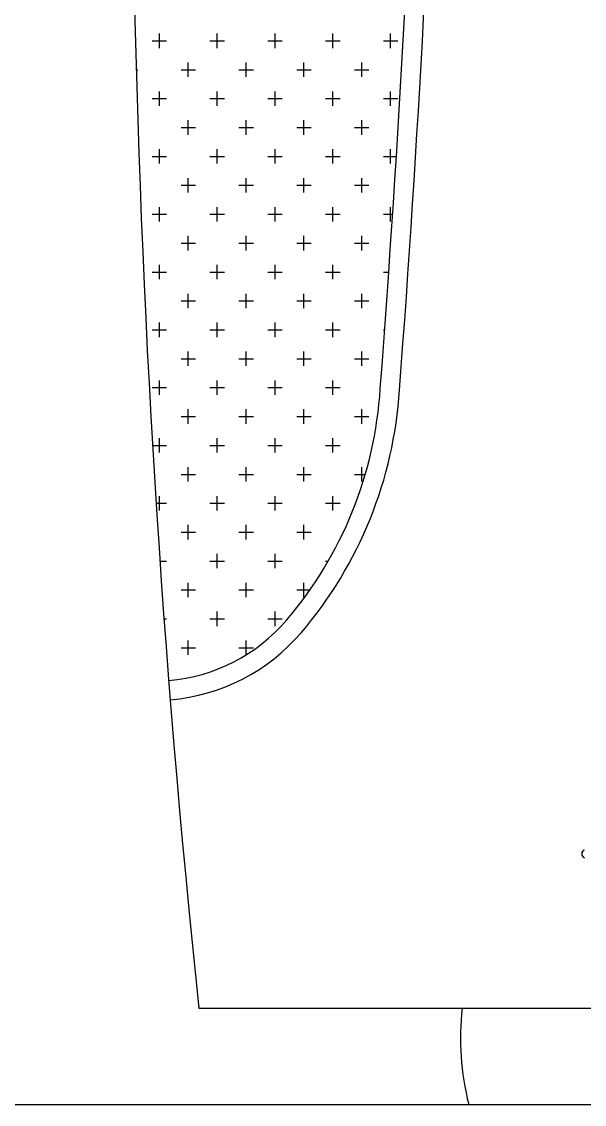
# Model space of a CAD drawing. Header units: inches. Extents: x 11.8 to 54.3, y 10.8 to 35.6.
# Drawn here: x 26.8942 to 27.0913, y 26.4983 to 26.8776 of the extents above; entities that cross this region are included whole.
import ezdxf

# ---------------------------------------------------------------- set-up
doc = ezdxf.new("R2010")
doc.units = ezdxf.units.IN
doc.header["$MEASUREMENT"] = 0
doc.layers.add('02', color=2, linetype='Continuous')
doc.layers.add('1', color=1, linetype='Continuous')

msp = doc.modelspace()

# ---------------------------------------------------------------- linework, layer by layer
at = {"layer": '02'}
for p, q in [((26.93994565532366, 26.87092539310161), (26.94500815532367, 26.87092539310161)), ((26.94247690532372, 26.86839414310166), (26.94247690532372, 26.87345664310167)), ((26.96019565532369, 26.87092539310161), (26.9652581553237, 26.87092539310161)), ((26.96272690532375, 26.86839414310166), (26.96272690532375, 26.87345664310167)), ((26.98044565532372, 26.87092539310161), (26.98550815532373, 26.87092539310161)), ((26.98297690532367, 26.86839414310166), (26.98297690532367, 26.87345664310167)), ((27.00069565532376, 26.87092539310161), (27.00575815532365, 26.87092539310161)), ((27.0032269053237, 26.86839414310166), (27.0032269053237, 26.87345664310167)), ((27.02094565532368, 26.87092539310161), (27.02600815532368, 26.87092539310161)), ((27.02347690532374, 26.86839414310166), (27.02347690532374, 26.87345664310167)), ((26.95260190532374, 26.85826914310165), (26.95260190532374, 26.86333164310166)), ((26.97285190532365, 26.85826914310165), (26.97285190532365, 26.86333164310166)), ((26.99310190532369, 26.85826914310165), (26.99310190532369, 26.86333164310166)), ((27.01335190532372, 26.85826914310165), (27.01335190532372, 26.86333164310166)), ((26.93437205579189, 26.8608003931016), (26.93488315532365, 26.8608003931016)), ((26.95007065532367, 26.8608003931016), (26.95513315532368, 26.8608003931016)), ((26.97032065532371, 26.8608003931016), (26.97538315532372, 26.8608003931016)), ((26.99057065532374, 26.8608003931016), (26.99563315532375, 26.8608003931016)), ((27.01082065532366, 26.8608003931016), (27.01588315532367, 26.8608003931016)), ((26.94247690532372, 26.84814414310163), (26.94247690532372, 26.85320664310164)), ((26.96272690532375, 26.84814414310163), (26.96272690532375, 26.85320664310164)), ((26.98297690532367, 26.84814414310163), (26.98297690532367, 26.85320664310164)), ((27.0032269053237, 26.84814414310163), (27.0032269053237, 26.85320664310164)), ((27.02347690532374, 26.84814414310163), (27.02347690532374, 26.85320664310164)), ((26.93994565532366, 26.85067539310169), (26.94500815532367, 26.85067539310169)), ((26.96019565532369, 26.85067539310169), (26.9652581553237, 26.85067539310169)), ((26.98044565532372, 26.85067539310169), (26.98550815532373, 26.85067539310169)), ((27.00069565532376, 26.85067539310169), (27.00575815532365, 26.85067539310169)), ((27.02094565532368, 26.85067539310169), (27.02600815532368, 26.85067539310169)), ((26.95007065532367, 26.84055039310168), (26.95513315532368, 26.84055039310168)), ((26.95260190532374, 26.83801914310162), (26.95260190532374, 26.84308164310162)), ((26.97032065532371, 26.84055039310168), (26.97538315532372, 26.84055039310168)), ((26.97285190532365, 26.83801914310162), (26.97285190532365, 26.84308164310162)), ((26.99057065532374, 26.84055039310168), (26.99563315532375, 26.84055039310168)), ((26.99310190532369, 26.83801914310162), (26.99310190532369, 26.84308164310162)), ((27.01082065532366, 26.84055039310168), (27.01588315532367, 26.84055039310168)), ((27.01335190532372, 26.83801914310162), (27.01335190532372, 26.84308164310162)), ((26.94247690532372, 26.8278941431016), (26.94247690532372, 26.83295664310161)), ((26.96272690532375, 26.8278941431016), (26.96272690532375, 26.83295664310161)), ((26.98297690532367, 26.8278941431016), (26.98297690532367, 26.83295664310161)), ((27.0032269053237, 26.8278941431016), (27.0032269053237, 26.83295664310161)), ((27.02347690532374, 26.8278941431016), (27.02347690532374, 26.83295664310161)), ((26.93994565532366, 26.83042539310166), (26.94500815532367, 26.83042539310166)), ((26.96019565532369, 26.83042539310166), (26.9652581553237, 26.83042539310166)), ((26.98044565532372, 26.83042539310166), (26.98550815532373, 26.83042539310166)), ((27.00069565532376, 26.83042539310166), (27.00575815532365, 26.83042539310166)), ((27.02094565532368, 26.83042539310166), (27.02546110424648, 26.83042539310166)), ((26.95260190532374, 26.8177691431017), (26.95260190532374, 26.82283164310159)), ((26.97285190532365, 26.8177691431017), (26.97285190532365, 26.82283164310159)), ((26.99310190532369, 26.81776914310158), (26.99310190532369, 26.82283164310159)), ((27.01335190532372, 26.8177691431017), (27.01335190532372, 26.82283164310159)), ((26.95007065532367, 26.82030039310164), (26.95513315532368, 26.82030039310164)), ((26.97032065532371, 26.82030039310164), (26.97538315532372, 26.82030039310164)), ((26.99057065532374, 26.82030039310164), (26.99563315532375, 26.82030039310164)), ((27.01082065532366, 26.82030039310164), (27.01588315532367, 26.82030039310164)), ((26.93994565532366, 26.81017539310163), (26.94500815532367, 26.81017539310163)), ((26.94247690532372, 26.80764414310168), (26.94247690532372, 26.81270664310169)), ((26.96019565532369, 26.81017539310163), (26.9652581553237, 26.81017539310163)), ((26.96272690532375, 26.80764414310168), (26.96272690532375, 26.81270664310169)), ((26.98044565532372, 26.81017539310163), (26.98550815532373, 26.81017539310163)), ((26.98297690532367, 26.80764414310168), (26.98297690532367, 26.81270664310169)), ((27.00069565532376, 26.81017539310163), (27.00575815532365, 26.81017539310163)), ((27.0032269053237, 26.80764414310168), (27.0032269053237, 26.81270664310169)), ((27.02094565532368, 26.81017539310163), (27.02417176469796, 26.81017539310163)), ((27.02347690532374, 26.80764414310168), (27.02347690532374, 26.81270664310169)), ((26.95260190532374, 26.79751914310166), (26.95260190532374, 26.80258164310167)), ((26.97285190532365, 26.79751914310166), (26.97285190532365, 26.80258164310167)), ((26.99310190532369, 26.79751914310166), (26.99310190532369, 26.80258164310167)), ((27.01335190532372, 26.79751914310166), (27.01335190532372, 26.80258164310167)), ((26.95007065532367, 26.80005039310161), (26.95513315532368, 26.80005039310161)), ((26.97032065532371, 26.80005039310161), (26.97538315532372, 26.80005039310161)), ((26.99057065532374, 26.80005039310161), (26.99563315532375, 26.80005039310161)), ((27.01082065532366, 26.80005039310161), (27.01588315532367, 26.80005039310161)), ((26.94247690532372, 26.78739414310165), (26.94247690532372, 26.79245664310166)), ((26.96272690532375, 26.78739414310165), (26.96272690532375, 26.79245664310166)), ((26.98297690532367, 26.78739414310165), (26.98297690532367, 26.79245664310166)), ((27.0032269053237, 26.78739414310165), (27.0032269053237, 26.79245664310166)), ((26.93994565532366, 26.78992539310159), (26.94500815532367, 26.78992539310159)), ((26.96019565532369, 26.78992539310159), (26.9652581553237, 26.78992539310159)), ((26.98044565532372, 26.78992539310159), (26.98550815532373, 26.78992539310159)), ((27.00069565532376, 26.78992539310159), (27.00575815532365, 26.78992539310159)), ((27.02094565532368, 26.78992539310159), (27.02280985345137, 26.78992539310159)), ((26.95007065532367, 26.77980039310169), (26.95513315532368, 26.77980039310169)), ((26.95260190532374, 26.77726914310163), (26.95260190532374, 26.78233164310164)), ((26.97032065532371, 26.77980039310169), (26.97538315532372, 26.77980039310169)), ((26.97285190532365, 26.77726914310163), (26.97285190532365, 26.78233164310164)), ((26.99057065532374, 26.77980039310169), (26.99563315532375, 26.77980039310169)), ((26.99310190532369, 26.77726914310163), (26.99310190532369, 26.78233164310164)), ((27.01082065532366, 26.77980039310169), (27.01588315532367, 26.77980039310169)), ((27.01335190532372, 26.77726914310163), (27.01335190532372, 26.78233164310164)), ((26.94247690532372, 26.76714414310161), (26.94247690532372, 26.77220664310162)), ((26.96272690532375, 26.76714414310161), (26.96272690532375, 26.77220664310162)), ((26.98297690532367, 26.76714414310161), (26.98297690532367, 26.77220664310162)), ((27.0032269053237, 26.76714414310161), (27.0032269053237, 26.77220664310162)), ((26.93994565532366, 26.76967539310168), (26.94500815532367, 26.76967539310168)), ((26.96019565532369, 26.76967539310168), (26.9652581553237, 26.76967539310168)), ((26.98044565532372, 26.76967539310168), (26.98550815532373, 26.76967539310168)), ((27.00069565532376, 26.76967539310168), (27.00575815532365, 26.76967539310168)), ((27.02094565532368, 26.76967539310168), (27.02137531822986, 26.76967539310168)), ((26.95260190532374, 26.7570191431016), (26.95260190532374, 26.76208164310161)), ((26.97285190532365, 26.7570191431016), (26.97285190532365, 26.76208164310161)), ((26.99310190532369, 26.7570191431016), (26.99310190532369, 26.76208164310161)), ((27.01335190532372, 26.7570191431016), (27.01335190532372, 26.76208164310161)), ((26.95007065532367, 26.75955039310166), (26.95513315532368, 26.75955039310166)), ((26.97032065532371, 26.75955039310166), (26.97538315532372, 26.75955039310166)), ((26.99057065532374, 26.75955039310166), (26.99563315532375, 26.75955039310166)), ((27.01082065532366, 26.75955039310166), (27.01588315532367, 26.75955039310166)), ((26.93994565532366, 26.74942539310164), (26.94500815532367, 26.74942539310164)), ((26.94247690532372, 26.74689414310158), (26.94247690532372, 26.75195664310159)), ((26.96019565532369, 26.74942539310164), (26.9652581553237, 26.74942539310164)), ((26.96272690532375, 26.74689414310158), (26.96272690532375, 26.75195664310159)), ((26.98044565532372, 26.74942539310164), (26.98550815532373, 26.74942539310164)), ((26.98297690532367, 26.7468941431017), (26.98297690532367, 26.75195664310159)), ((27.00069565532376, 26.74942539310164), (27.00575815532365, 26.74942539310164)), ((27.0032269053237, 26.74689414310158), (27.0032269053237, 26.75195664310159)), ((26.95260190532374, 26.73676914310168), (26.95260190532374, 26.74183164310169)), ((26.97285190532365, 26.73676914310168), (26.97285190532365, 26.74183164310169)), ((26.99310190532369, 26.73676914310168), (26.99310190532369, 26.74183164310169)), ((27.01335190532372, 26.73676914310168), (27.01335190532372, 26.74183164310169)), ((26.95007065532367, 26.73930039310163), (26.95513315532368, 26.73930039310163)), ((26.97032065532371, 26.73930039310163), (26.97538315532372, 26.73930039310163)), ((26.99057065532374, 26.73930039310163), (26.99563315532375, 26.73930039310163)), ((27.01082065532366, 26.73930039310163), (27.01588315532367, 26.73930039310163)), ((26.94247690532372, 26.72664414310166), (26.94247690532372, 26.73170664310167)), ((26.96272690532375, 26.72664414310166), (26.96272690532375, 26.73170664310167)), ((26.98297690532367, 26.72664414310166), (26.98297690532367, 26.73170664310167)), ((27.0032269053237, 26.72664414310166), (27.0032269053237, 26.73170664310167)), ((26.94007673740329, 26.72917539310161), (26.94500815532367, 26.72917539310161)), ((26.96019565532369, 26.72917539310161), (26.9652581553237, 26.72917539310161)), ((26.98044565532372, 26.72917539310161), (26.98550815532373, 26.72917539310161)), ((27.00069565532376, 26.72917539310161), (27.00575815532365, 26.72917539310161)), ((26.95007065532367, 26.71905039310159), (26.95513315532368, 26.71905039310159)), ((26.95260190532374, 26.71651914310165), (26.95260190532374, 26.72158164310165)), ((26.97032065532371, 26.71905039310159), (26.97538315532372, 26.71905039310159)), ((26.97285190532365, 26.71651914310165), (26.97285190532365, 26.72158164310165)), ((26.99057065532374, 26.71905039310159), (26.99563315532375, 26.71905039310159)), ((26.99310190532369, 26.71651914310165), (26.99310190532369, 26.72158164310165)), ((27.01082065532366, 26.71905039310159), (27.01458219991857, 26.71905039310159)), ((27.01335190532372, 26.71651914310165), (27.01335190532372, 26.72158164310165)), ((26.94247690532372, 26.70639414310163), (26.94247690532372, 26.71145664310164)), ((26.96272690532375, 26.70639414310163), (26.96272690532375, 26.71145664310164)), ((26.98297690532367, 26.70639414310163), (26.98297690532367, 26.71145664310164)), ((27.0032269053237, 26.70639414310163), (27.0032269053237, 26.71145664310164)), ((26.94131858913569, 26.70892539310169), (26.94500815532367, 26.70892539310169)), ((26.96019565532369, 26.70892539310169), (26.9652581553237, 26.70892539310169)), ((26.98044565532372, 26.70892539310169), (26.98550815532373, 26.70892539310169)), ((27.00069565532376, 26.70892539310169), (27.00575815532365, 26.70892539310169)), ((26.95260190532374, 26.69626914310161), (26.95260190532374, 26.70133164310162)), ((26.97285190532365, 26.69626914310161), (26.97285190532365, 26.70133164310162)), ((26.99310190532369, 26.69626914310161), (26.99310190532369, 26.70133164310162)), ((26.95007065532367, 26.69880039310167), (26.95513315532368, 26.69880039310167)), ((26.97032065532371, 26.69880039310167), (26.97538315532372, 26.69880039310167)), ((26.99057065532374, 26.69880039310167), (26.99563315532375, 26.69880039310167)), ((26.94265777948546, 26.68867539310166), (26.94500815532367, 26.68867539310166)), ((26.96019565532369, 26.68867539310166), (26.9652581553237, 26.68867539310166)), ((26.96272690532375, 26.6861441431016), (26.96272690532375, 26.69120664310161)), ((26.98044565532372, 26.68867539310166), (26.98550815532373, 26.68867539310166)), ((26.98297690532367, 26.6861441431016), (26.98297690532367, 26.69120664310161)), ((27.00069565532376, 26.68867539310166), (27.00161744876336, 26.68867539310166)), ((26.95260190532374, 26.67601914310169), (26.95260190532374, 26.68108164310159)), ((26.97285190532365, 26.67601914310169), (26.97285190532365, 26.68108164310159)), ((26.99310190532369, 26.67601914310158), (26.99310190532369, 26.68108164310159)), ((26.95007065532367, 26.67855039310164), (26.95513315532368, 26.67855039310164)), ((26.97032065532371, 26.67855039310164), (26.97538315532372, 26.67855039310164)), ((26.99057065532374, 26.67855039310164), (26.99517872235983, 26.67855039310164)), ((26.96272690532375, 26.66589414310168), (26.96272690532375, 26.67095664310169)), ((26.98297690532367, 26.66589414310168), (26.98297690532367, 26.67095664310169)), ((26.94409440096662, 26.66842539310163), (26.94500815532367, 26.66842539310163)), ((26.96019565532369, 26.66842539310163), (26.9652581553237, 26.66842539310163)), ((26.98044565532372, 26.66842539310163), (26.98550815532373, 26.66842539310163)), ((26.95007065532367, 26.65830039310161), (26.95513315532368, 26.65830039310161)), ((26.95260190532374, 26.65576914310166), (26.95260190532374, 26.66083164310167)), ((26.97032065532371, 26.65830039310161), (26.97538315532372, 26.65830039310161)), ((26.97285190532365, 26.65581019374291), (26.97285190532365, 26.66083164310167)), ((26.95631138451758, 26.53208697191131), (28.00931138451769, 26.53208697191131)), ((27.05081138451762, 26.49833697191125), (27.91481138451765, 26.49833697191125))]:
    msp.add_line(p, q, dxfattribs=at)
for centre, radius, start, end in [((31.17119490807717, 26.97848991566921), 4.238457113781982, 176.0489554410485, 186.0457208937147), ((21.34949264313072, 27.1816544382958), 5.686825108421173, 355.6376531843139, 0.895543879048319), ((21.34949264312992, 27.1816544382958), 5.693575108421857, 355.6380973294019, 0.8944820822068158), ((26.88175118779965, 26.75779140772066), 0.1383652557336432, 319.5600986444794, 356.3957111925764), ((26.88175118779965, 26.75779140772066), 0.1451152557336951, 319.5600986444794, 356.3778757981473), ((26.94061648154413, 26.70762238676637), 0.06102151991018851, 274.8116960373953, 319.5600986444794), ((26.94061648154424, 26.70762238676637), 0.06777151991016528, 274.7840182219685, 319.5600986444794), ((27.09185381660201, 26.58608697191128), 0.001454899503781909, 111.8903376759989, 248.1096623240012), ((27.14252888874389, 26.52144765648414), 0.09458437673804494, 173.5414201422952, 194.1427943921891)]:
    msp.add_arc(centre, radius, start, end, dxfattribs=at)
at = {"layer": '1'}
msp.add_line((12.11524059556884, 26.49833697191125), (32.44144380421837, 26.49833697191125), dxfattribs=at)

doc.saveas('drawing.dxf')
